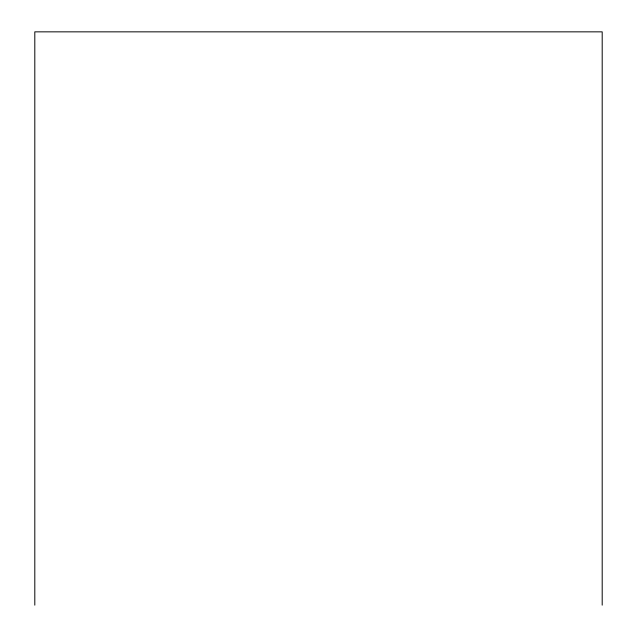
<?xml version="1.0" encoding="UTF-8"?>
<svg xmlns="http://www.w3.org/2000/svg" width="637" height="637" viewBox="0 0 637 637"><rect width="100%" height="100%" fill="white"/><g stroke="black" fill="none" stroke-linecap="round" stroke-linejoin="round"><path stroke-width="0.96" d="M602.196 605.15L602.196 31.85L34.804 31.85L34.804 605.15"/></g></svg>
